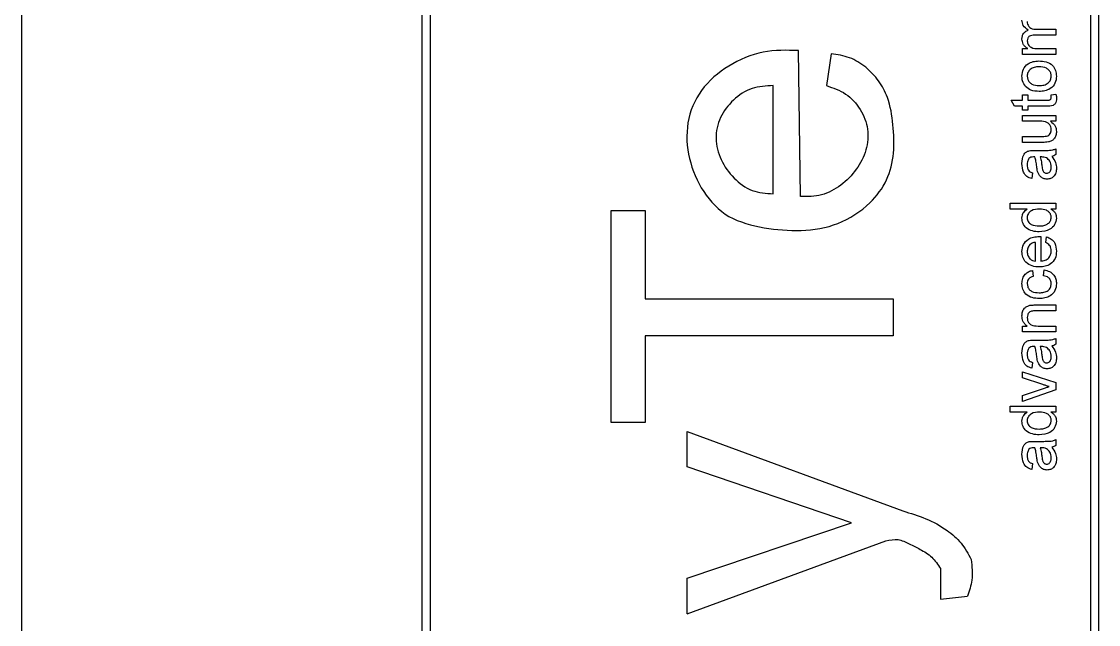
# Model space of a CAD drawing. Extents: x 150 to 4150, y 50 to 2920.
# Drawn here: x 410.8 to 584.8, y 1757.9 to 1855.4 of the extents above; entities that cross this region are included whole.
import ezdxf

# ---------------------------------------------------------------- set-up
doc = ezdxf.new("R2010")
doc.units = 0
doc.header["$LTSCALE"] = 10
doc.linetypes.add('SLD-KATı', pattern=[0])
doc.layers.get('0').update_dxf_attribs({"linetype": 'CONTINUOUS'})

msp = doc.modelspace()

# ---------------------------------------------------------------- linework, layer by layer
at = {"color": 7, "linetype": 'SLD-KATı'}
for p, q in [((410.78, 2138.92), (410.78, 1418.92)), ((475.55, 1620.16), (475.55, 1934.9)), ((476.8, 1934.9), (476.8, 1620.16)), ((583.57, 1620.16), (583.57, 1934.9)), ((584.82, 1934.9), (584.82, 1620.16)), ((574.86, 1854.17), (577.94, 1854.17)), ((577.94, 1854.17), (577.94, 1853.22)), ((577.94, 1853.22), (574.5, 1853.22)), ((536.68, 1827.12), (536.35, 1850.73)), ((541.61, 1850.22), (540.85, 1845.05)), ((572.54, 1851.04), (573.39, 1851.04)), ((572.54, 1850.09), (572.54, 1851.04)), ((577.94, 1850.09), (572.54, 1850.09)), ((575.19, 1851.04), (577.94, 1851.04)), ((577.94, 1851.04), (577.94, 1850.09)), ((532.25, 1827.57), (532.25, 1845.05)), ((572.54, 1843.55), (573.4, 1843.55)), ((572.54, 1842.7), (572.54, 1843.55)), ((573.4, 1843.55), (573.4, 1842.7)), ((577.16, 1843.55), (577.95, 1843.65)), ((570.69, 1842.7), (572.54, 1842.7)), ((571.23, 1841.75), (570.69, 1842.7)), ((572.54, 1841.75), (571.23, 1841.75)), ((572.54, 1841.09), (572.54, 1841.75)), ((573.4, 1842.7), (576.46, 1842.7)), ((573.4, 1841.75), (573.4, 1841.09)), ((576.42, 1841.75), (573.4, 1841.75)), ((573.4, 1841.09), (572.54, 1841.09)), ((572.54, 1840.24), (577.94, 1840.24)), ((572.54, 1839.29), (572.54, 1840.24)), ((577.94, 1840.24), (577.94, 1839.29)), ((575.38, 1839.29), (572.54, 1839.29)), ((577.94, 1839.29), (577.06, 1839.29)), ((572.54, 1836.83), (575.48, 1836.83)), ((572.54, 1835.88), (572.54, 1836.83)), ((575.87, 1835.88), (572.54, 1835.88)), ((574.44, 1834.56), (575.6, 1834.56)), ((577.94, 1834.84), (577.94, 1833.9)), ((575.66, 1833.51), (575.38, 1833.52)), ((574.15, 1830.96), (574.06, 1830.01)), ((570.56, 1826.04), (577.94, 1826.04)), ((570.56, 1825.09), (570.56, 1826.04)), ((577.94, 1826.04), (577.94, 1825.09)), ((506.04, 1824.84), (511.54, 1824.84)), ((506.04, 1790.55), (506.04, 1824.84)), ((511.54, 1824.84), (511.54, 1810.58)), ((573.28, 1825.09), (570.56, 1825.09)), ((577.94, 1825.09), (577.13, 1825.09)), ((575.48, 1820.64), (575.48, 1816.67)), ((576.33, 1819.69), (576.43, 1820.61)), ((574.63, 1816.67), (574.63, 1819.7)), ((575.95, 1814.3), (576.05, 1815.25)), ((574.15, 1815.15), (574.25, 1814.2)), ((511.54, 1810.58), (551.64, 1810.58)), ((551.64, 1810.58), (551.64, 1804.58)), ((574.64, 1809.57), (577.94, 1809.57)), ((577.94, 1808.62), (574.72, 1808.62)), ((577.94, 1809.57), (577.94, 1808.62)), ((572.54, 1806.16), (573.3, 1806.16)), ((572.54, 1805.21), (572.54, 1806.16)), ((577.94, 1805.21), (572.54, 1805.21)), ((575.05, 1806.16), (577.94, 1806.16)), ((577.94, 1806.16), (577.94, 1805.21)), ((511.54, 1804.58), (511.54, 1790.55)), ((551.64, 1804.58), (511.54, 1804.58)), ((574.44, 1803.89), (575.6, 1803.89)), ((577.94, 1804.17), (577.94, 1803.22)), ((575.66, 1802.84), (575.38, 1802.84)), ((574.15, 1800.29), (574.06, 1799.34)), ((572.54, 1798.77), (577.94, 1797.02)), ((572.54, 1797.77), (572.54, 1798.77)), ((575.84, 1796.69), (572.54, 1797.77)), ((577.94, 1797.02), (577.94, 1795.82)), ((572.54, 1794.95), (575.78, 1796.02)), ((577.94, 1795.82), (572.54, 1793.95)), ((572.54, 1793.95), (572.54, 1794.95)), ((570.56, 1793.19), (577.94, 1793.19)), ((570.56, 1792.24), (570.56, 1793.19)), ((577.94, 1793.19), (577.94, 1792.24)), ((573.28, 1792.24), (570.56, 1792.24)), ((577.94, 1792.24), (577.13, 1792.24)), ((511.54, 1790.55), (506.04, 1790.55)), ((518.33, 1789.1), (553.2, 1776.25)), ((518.33, 1783.39), (518.33, 1789.1)), ((574.44, 1787.51), (575.6, 1787.51)), ((577.94, 1787.79), (577.94, 1786.85)), ((575.66, 1786.46), (575.38, 1786.47)), ((574.15, 1783.91), (574.06, 1782.97)), ((544.88, 1774.32), (518.33, 1783.39)), ((518.33, 1765.39), (544.88, 1774.32)), ((518.33, 1759.6), (550.47, 1771.41)), ((559.29, 1766.92), (559.29, 1762)), ((518.33, 1759.6), (518.33, 1765.39)), ((559.29, 1762), (563.66, 1762.49))]:
    msp.add_line(p, q, dxfattribs=at)
for points, knots in [([(573.45, 1854.02), (573.14, 1854.25), (572.58, 1854.67), (572.49, 1855.35), (572.45, 1855.65)], [0, 0, 0, 0, 0.560025, 1, 1, 1, 1]), ([(573.3, 1855.43), (573.31, 1855.28), (573.33, 1855), (573.55, 1854.62), (574.03, 1854.21), (574.52, 1854.18), (574.86, 1854.17)], [0, 0, 0, 0, 0.187283, 0.374341, 0.561187, 1, 1, 1, 1]), ([(572.45, 1852.58), (572.46, 1852.76), (572.48, 1853.11), (572.72, 1853.56), (573.06, 1853.87), (573.32, 1853.97), (573.45, 1854.02)], [0, 0, 0, 0, 0.2801783, 0.5594995, 0.7796528, 1, 1, 1, 1]), ([(573.39, 1851.04), (573.24, 1851.14), (572.95, 1851.34), (572.55, 1851.85), (572.49, 1852.3), (572.45, 1852.58)], [0, 0, 0, 0, 0.280934, 0.561779, 1, 1, 1, 1]), ([(574.5, 1853.22), (574.2, 1853.2), (573.83, 1853.19), (573.49, 1852.92), (573.33, 1852.67), (573.31, 1852.46), (573.3, 1852.31)], [0, 0, 0, 0, 0.498513, 0.624144, 0.749631, 1, 1, 1, 1]), ([(573.3, 1852.31), (573.33, 1852.09), (573.38, 1851.77), (573.65, 1851.42), (574.19, 1851.06), (574.75, 1851.05), (575.19, 1851.04)], [0, 0, 0, 0, 0.249233, 0.374874, 0.500572, 1, 1, 1, 1]), ([(536.35, 1850.73), (534.43, 1850.78), (530.48, 1850.88), (524.95, 1848.48), (520.34, 1844.64), (518.03, 1839.06), (518.42, 1833.16), (520.69, 1827.78), (524.91, 1823.34), (528.79, 1822.48), (530.78, 1822.03)], [0, 0, 0, 0, 0.122562, 0.2517418, 0.3782823, 0.5001858, 0.6245771, 0.7489336, 0.8719042, 1, 1, 1, 1]), ([(530.78, 1822.03), (532.77, 1821.79), (536.78, 1821.31), (542.89, 1822.4), (547.72, 1825.52), (550.85, 1829.65), (551.91, 1834.18), (551.68, 1838.71), (551.07, 1842.75), (549.39, 1845.9), (547.29, 1848.11), (544.65, 1849.76), (542.62, 1850.06), (541.61, 1850.22)], [0, 0, 0, 0, 0.124205, 0.248693, 0.375537, 0.470082, 0.562357, 0.656705, 0.749833, 0.811854, 0.874524, 0.937067, 1, 1, 1, 1]), ([(572.45, 1846.58), (572.49, 1846.97), (572.58, 1847.75), (573.33, 1848.59), (574.26, 1848.99), (574.86, 1849.03), (575.17, 1849.04)], [0, 0, 0, 0, 0.279559, 0.558604, 0.778996, 1, 1, 1, 1]), ([(575.17, 1849.04), (575.57, 1849.03), (576.37, 1849), (577.38, 1848.43), (577.94, 1847.53), (578, 1846.9), (578.03, 1846.58)], [0, 0, 0, 0, 0.281027, 0.559513, 0.779598, 1, 1, 1, 1]), ([(573.04, 1844.93), (572.85, 1845.21), (572.5, 1845.71), (572.47, 1846.32), (572.45, 1846.58)], [0, 0, 0, 0, 0.559032, 1, 1, 1, 1]), ([(575.21, 1848.1), (574.95, 1848.08), (574.44, 1848.06), (573.79, 1847.73), (573.37, 1847.19), (573.32, 1846.79), (573.3, 1846.58)], [0, 0, 0, 0, 0.281065, 0.560307, 0.780171, 1, 1, 1, 1]), ([(573.3, 1846.58), (573.32, 1846.41), (573.35, 1846.06), (573.63, 1845.61), (574.23, 1845.13), (574.82, 1845.09), (575.24, 1845.07)], [0, 0, 0, 0, 0.187133, 0.374017, 0.561089, 1, 1, 1, 1]), ([(577.18, 1846.58), (577.17, 1846.76), (577.14, 1847.11), (576.84, 1847.56), (576.23, 1848.03), (575.63, 1848.07), (575.21, 1848.1)], [0, 0, 0, 0, 0.187039, 0.373943, 0.560991, 1, 1, 1, 1]), ([(578.03, 1846.58), (577.99, 1846.19), (577.91, 1845.4), (577.13, 1844.54), (576.17, 1844.16), (575.55, 1844.13), (575.24, 1844.12)], [0, 0, 0, 0, 0.27961, 0.558366, 0.778852, 1, 1, 1, 1]), ([(575.24, 1845.07), (575.5, 1845.08), (576.02, 1845.1), (576.69, 1845.42), (577.12, 1845.97), (577.16, 1846.38), (577.18, 1846.58)], [0, 0, 0, 0, 0.281136, 0.560372, 0.780159, 1, 1, 1, 1]), ([(532.25, 1845.05), (531.09, 1845), (528.72, 1844.91), (525.7, 1842.85), (523.54, 1840.02), (522.72, 1836.47), (523.67, 1832.95), (525.76, 1830.01), (528.72, 1827.79), (531.09, 1827.64), (532.25, 1827.57)], [0, 0, 0, 0, 0.122345, 0.248026, 0.37402, 0.496818, 0.622212, 0.75128, 0.877782, 1, 1, 1, 1]), ([(540.85, 1845.05), (541.93, 1844.68), (544.12, 1843.94), (546.46, 1841.3), (547.77, 1838.06), (547.43, 1834.54), (545.81, 1831.39), (543.31, 1828.86), (540.16, 1827.09), (537.83, 1827.11), (536.68, 1827.12)], [0, 0, 0, 0, 0.1225072, 0.2475884, 0.3708857, 0.49312, 0.6202995, 0.7500408, 0.8769075, 1, 1, 1, 1]), ([(575.24, 1844.12), (574.78, 1844.14), (573.95, 1844.18), (573.32, 1844.7), (573.04, 1844.93)], [0, 0, 0, 0, 0.560945, 1, 1, 1, 1]), ([(576.46, 1842.7), (576.64, 1842.69), (576.86, 1842.67), (577.07, 1842.82), (577.17, 1842.96), (577.18, 1843.09), (577.18, 1843.18)], [0, 0, 0, 0, 0.499605, 0.625255, 0.750354, 1, 1, 1, 1]), ([(577.18, 1843.18), (577.18, 1843.25), (577.18, 1843.37), (577.16, 1843.5), (577.16, 1843.55)], [0, 0, 0, 0, 0.559954, 1, 1, 1, 1]), ([(577.95, 1843.65), (577.98, 1843.52), (578.02, 1843.3), (578.03, 1843.08), (578.03, 1842.98)], [0, 0, 0, 0, 0.560088, 1, 1, 1, 1]), ([(578.03, 1842.98), (578.03, 1842.83), (578.02, 1842.53), (577.85, 1842.11), (577.31, 1841.7), (576.79, 1841.73), (576.42, 1841.75)], [0, 0, 0, 0, 0.187429, 0.373828, 0.559469, 1, 1, 1, 1]), ([(577.18, 1837.91), (577.17, 1838.07), (577.13, 1838.39), (576.9, 1838.82), (576.33, 1839.28), (575.77, 1839.29), (575.38, 1839.29)], [0, 0, 0, 0, 0.18711, 0.374254, 0.560834, 1, 1, 1, 1]), ([(576.43, 1836.88), (576.55, 1836.93), (576.79, 1837.01), (577.12, 1837.37), (577.16, 1837.7), (577.18, 1837.91)], [0, 0, 0, 0, 0.280868, 0.561183, 1, 1, 1, 1]), ([(577.06, 1839.29), (577.37, 1839.05), (577.92, 1838.63), (578, 1837.95), (578.03, 1837.65)], [0, 0, 0, 0, 0.559459, 1, 1, 1, 1]), ([(575.48, 1836.83), (575.66, 1836.83), (575.97, 1836.83), (576.29, 1836.87), (576.43, 1836.88)], [0, 0, 0, 0, 0.560204, 1, 1, 1, 1]), ([(578.03, 1837.65), (578.02, 1837.43), (577.98, 1836.99), (577.68, 1836.43), (577.23, 1836.07), (576.89, 1835.98), (576.72, 1835.94)], [0, 0, 0, 0, 0.280283, 0.560184, 0.779592, 1, 1, 1, 1]), ([(572.45, 1832.46), (572.48, 1832.95), (572.51, 1833.64), (573.08, 1834.35), (573.45, 1834.46), (573.63, 1834.51)], [0, 0, 0, 0, 0.559256, 0.779181, 1, 1, 1, 1]), ([(573.63, 1834.51), (573.78, 1834.53), (574.05, 1834.56), (574.32, 1834.56), (574.44, 1834.56)], [0, 0, 0, 0, 0.55982, 1, 1, 1, 1]), ([(575.6, 1834.56), (575.87, 1834.56), (576.31, 1834.56), (576.93, 1834.58), (577.45, 1834.64), (577.78, 1834.77), (577.94, 1834.84)], [0, 0, 0, 0, 0.340214, 0.560339, 0.780171, 1, 1, 1, 1]), ([(576.72, 1835.94), (576.56, 1835.92), (576.28, 1835.88), (576, 1835.88), (575.87, 1835.88)], [0, 0, 0, 0, 0.559811, 1, 1, 1, 1]), ([(573.59, 1833.27), (573.49, 1833.1), (573.31, 1832.8), (573.3, 1832.44), (573.3, 1832.29)], [0, 0, 0, 0, 0.55786, 1, 1, 1, 1]), ([(574.31, 1833.52), (574.16, 1833.51), (573.89, 1833.51), (573.68, 1833.34), (573.59, 1833.27)], [0, 0, 0, 0, 0.561912, 1, 1, 1, 1]), ([(574.53, 1833.51), (574.49, 1833.51), (574.42, 1833.51), (574.34, 1833.52), (574.31, 1833.52)], [0, 0, 0, 0, 0.560168, 1, 1, 1, 1]), ([(574.84, 1831.95), (574.81, 1832.25), (574.74, 1832.78), (574.6, 1833.29), (574.53, 1833.51)], [0, 0, 0, 0, 0.5601856, 1, 1, 1, 1]), ([(575.38, 1833.52), (575.46, 1833.25), (575.59, 1832.79), (575.65, 1832.3), (575.68, 1832.09)], [0, 0, 0, 0, 0.559757, 1, 1, 1, 1]), ([(576.41, 1833.37), (576.27, 1833.42), (576.03, 1833.51), (575.77, 1833.51), (575.66, 1833.51)], [0, 0, 0, 0, 0.559012, 1, 1, 1, 1]), ([(577.18, 1831.9), (577.14, 1832.23), (577.07, 1832.83), (576.61, 1833.21), (576.41, 1833.37)], [0, 0, 0, 0, 0.559765, 1, 1, 1, 1]), ([(577.94, 1833.9), (577.83, 1833.82), (577.62, 1833.69), (577.38, 1833.63), (577.28, 1833.61)], [0, 0, 0, 0, 0.559753, 1, 1, 1, 1]), ([(577.28, 1833.61), (577.52, 1833.29), (577.95, 1832.71), (578.01, 1832), (578.03, 1831.69)], [0, 0, 0, 0, 0.559971, 1, 1, 1, 1]), ([(574.06, 1830.01), (573.77, 1830.1), (573.18, 1830.27), (572.53, 1831.21), (572.48, 1831.98), (572.45, 1832.46)], [0, 0, 0, 0, 0.280419, 0.559298, 1, 1, 1, 1]), ([(573.3, 1832.29), (573.31, 1832.13), (573.32, 1831.81), (573.46, 1831.36), (573.79, 1831.08), (574.03, 1831), (574.15, 1830.96)], [0, 0, 0, 0, 0.280857, 0.559757, 0.77949, 1, 1, 1, 1]), ([(574.98, 1831.17), (574.95, 1831.32), (574.89, 1831.58), (574.86, 1831.84), (574.84, 1831.95)], [0, 0, 0, 0, 0.559928, 1, 1, 1, 1]), ([(576.51, 1829.92), (576.31, 1829.94), (575.91, 1829.98), (575.29, 1830.4), (575.1, 1830.88), (574.98, 1831.17)], [0, 0, 0, 0, 0.280465, 0.560973, 1, 1, 1, 1]), ([(575.68, 1832.09), (575.71, 1831.82), (575.74, 1831.48), (575.93, 1831.13), (576.08, 1830.98), (576.26, 1830.89), (576.39, 1830.87), (576.46, 1830.87)], [0, 0, 0, 0, 0.500268, 0.625321, 0.750252, 0.875131, 1, 1, 1, 1]), ([(576.46, 1830.87), (576.55, 1830.88), (576.72, 1830.9), (576.94, 1831.06), (577.15, 1831.39), (577.17, 1831.69), (577.18, 1831.9)], [0, 0, 0, 0, 0.186562, 0.373454, 0.560597, 1, 1, 1, 1]), ([(578.03, 1831.69), (578.02, 1831.44), (577.99, 1830.95), (577.63, 1830.33), (577.09, 1829.97), (576.7, 1829.94), (576.51, 1829.92)], [0, 0, 0, 0, 0.28081, 0.559694, 0.779687, 1, 1, 1, 1]), ([(572.45, 1823.63), (572.46, 1823.8), (572.49, 1824.12), (572.75, 1824.66), (573.08, 1824.93), (573.28, 1825.09)], [0, 0, 0, 0, 0.280559, 0.560899, 1, 1, 1, 1]), ([(575.32, 1825.09), (574.84, 1825.07), (574.14, 1825.03), (573.52, 1824.46), (573.33, 1824.04), (573.31, 1823.81), (573.3, 1823.7)], [0, 0, 0, 0, 0.498973, 0.748692, 0.874279, 1, 1, 1, 1]), ([(577.18, 1823.73), (577.17, 1823.9), (577.13, 1824.22), (576.84, 1824.62), (576.26, 1825.04), (575.7, 1825.07), (575.32, 1825.09)], [0, 0, 0, 0, 0.186721, 0.373533, 0.560516, 1, 1, 1, 1]), ([(577.13, 1825.09), (577.27, 1825), (577.55, 1824.82), (577.95, 1824.34), (578, 1823.9), (578.03, 1823.64)], [0, 0, 0, 0, 0.281114, 0.561721, 1, 1, 1, 1]), ([(575.25, 1821.4), (574.87, 1821.42), (574.12, 1821.47), (573.15, 1821.94), (572.55, 1822.75), (572.48, 1823.34), (572.45, 1823.63)], [0, 0, 0, 0, 0.280965, 0.560449, 0.780126, 1, 1, 1, 1]), ([(573.3, 1823.7), (573.31, 1823.58), (573.33, 1823.36), (573.51, 1822.95), (574.1, 1822.4), (574.79, 1822.37), (575.25, 1822.35)], [0, 0, 0, 0, 0.125721, 0.251354, 0.501018, 1, 1, 1, 1]), ([(575.25, 1822.35), (575.5, 1822.36), (575.99, 1822.38), (576.64, 1822.66), (577.1, 1823.15), (577.15, 1823.54), (577.18, 1823.73)], [0, 0, 0, 0, 0.281219, 0.560836, 0.780811, 1, 1, 1, 1]), ([(578.03, 1823.64), (577.97, 1823.27), (577.85, 1822.52), (576.8, 1821.57), (575.84, 1821.46), (575.25, 1821.4)], [0, 0, 0, 0, 0.279615, 0.559893, 1, 1, 1, 1]), ([(572.45, 1818.21), (572.5, 1818.6), (572.59, 1819.39), (573.38, 1820.22), (574.32, 1820.6), (574.93, 1820.63), (575.24, 1820.64)], [0, 0, 0, 0, 0.279367, 0.558389, 0.778881, 1, 1, 1, 1]), ([(575.24, 1820.64), (575.28, 1820.64), (575.36, 1820.64), (575.44, 1820.64), (575.48, 1820.64)], [0, 0, 0, 0, 0.559863, 1, 1, 1, 1]), ([(576.43, 1820.61), (576.69, 1820.51), (577.23, 1820.29), (577.92, 1819.47), (577.99, 1818.72), (578.03, 1818.26)], [0, 0, 0, 0, 0.280612, 0.560837, 1, 1, 1, 1]), ([(573.75, 1819.35), (573.61, 1819.16), (573.34, 1818.82), (573.31, 1818.4), (573.3, 1818.21)], [0, 0, 0, 0, 0.558516, 1, 1, 1, 1]), ([(574.63, 1819.7), (574.45, 1819.67), (574.13, 1819.63), (573.87, 1819.43), (573.75, 1819.35)], [0, 0, 0, 0, 0.5606793, 1, 1, 1, 1]), ([(577.18, 1818.28), (577.17, 1818.44), (577.15, 1818.77), (576.92, 1819.33), (576.55, 1819.55), (576.33, 1819.69)], [0, 0, 0, 0, 0.281276, 0.5619, 1, 1, 1, 1]), ([(575.29, 1815.72), (574.89, 1815.74), (574.09, 1815.79), (573.1, 1816.39), (572.53, 1817.27), (572.48, 1817.9), (572.45, 1818.21)], [0, 0, 0, 0, 0.280751, 0.5597756, 0.7796664, 1, 1, 1, 1]), ([(573.3, 1818.21), (573.32, 1818), (573.35, 1817.58), (573.68, 1817.07), (574.13, 1816.74), (574.46, 1816.69), (574.63, 1816.67)], [0, 0, 0, 0, 0.280179, 0.559728, 0.77962, 1, 1, 1, 1]), ([(578.03, 1818.26), (578, 1817.86), (577.93, 1817.07), (577.17, 1816.18), (576.22, 1815.77), (575.6, 1815.74), (575.29, 1815.72)], [0, 0, 0, 0, 0.279951, 0.558667, 0.778998, 1, 1, 1, 1]), ([(575.48, 1816.67), (575.72, 1816.7), (576.21, 1816.75), (576.8, 1817.15), (577.13, 1817.7), (577.17, 1818.09), (577.18, 1818.28)], [0, 0, 0, 0, 0.280632, 0.559695, 0.779656, 1, 1, 1, 1]), ([(576.05, 1815.25), (576.35, 1815.18), (576.95, 1815.04), (577.61, 1814.46), (577.98, 1813.75), (578.02, 1813.27), (578.03, 1813.03)], [0, 0, 0, 0, 0.280202, 0.55951, 0.779591, 1, 1, 1, 1]), ([(572.45, 1813.03), (572.47, 1813.31), (572.51, 1813.87), (572.92, 1814.56), (573.51, 1814.99), (573.94, 1815.1), (574.15, 1815.15)], [0, 0, 0, 0, 0.280262, 0.559437, 0.77952, 1, 1, 1, 1]), ([(574.25, 1814.2), (574.1, 1814.16), (573.81, 1814.06), (573.5, 1813.76), (573.32, 1813.4), (573.31, 1813.16), (573.3, 1813.03)], [0, 0, 0, 0, 0.280222, 0.55947, 0.77964, 1, 1, 1, 1]), ([(577.18, 1813), (577.17, 1813.18), (577.13, 1813.55), (576.71, 1814.12), (576.24, 1814.23), (575.95, 1814.3)], [0, 0, 0, 0, 0.280904, 0.56093, 1, 1, 1, 1]), ([(575.26, 1810.61), (574.87, 1810.63), (574.09, 1810.68), (573.08, 1811.21), (572.54, 1812.11), (572.48, 1812.72), (572.45, 1813.03)], [0, 0, 0, 0, 0.280839, 0.559676, 0.77958, 1, 1, 1, 1]), ([(573.3, 1813.03), (573.32, 1812.86), (573.34, 1812.52), (573.62, 1812.06), (574.23, 1811.6), (574.82, 1811.57), (575.24, 1811.55)], [0, 0, 0, 0, 0.187098, 0.373883, 0.560734, 1, 1, 1, 1]), ([(575.24, 1811.55), (575.49, 1811.56), (576, 1811.58), (576.69, 1811.85), (577.12, 1812.39), (577.16, 1812.8), (577.18, 1813)], [0, 0, 0, 0, 0.281278, 0.560536, 0.780114, 1, 1, 1, 1]), ([(578.03, 1813.03), (577.99, 1812.64), (577.91, 1811.85), (577.12, 1811.02), (576.18, 1810.65), (575.57, 1810.62), (575.26, 1810.61)], [0, 0, 0, 0, 0.279594, 0.558334, 0.778827, 1, 1, 1, 1]), ([(572.45, 1807.8), (572.47, 1808.02), (572.5, 1808.46), (572.79, 1809.03), (573.25, 1809.38), (573.59, 1809.47), (573.75, 1809.52)], [0, 0, 0, 0, 0.280213, 0.5599699, 0.7796498, 1, 1, 1, 1]), ([(574.72, 1808.62), (574.53, 1808.62), (574.15, 1808.62), (573.62, 1808.42), (573.34, 1807.99), (573.32, 1807.69), (573.3, 1807.54)], [0, 0, 0, 0, 0.281677, 0.559767, 0.779587, 1, 1, 1, 1]), ([(573.75, 1809.52), (573.92, 1809.53), (574.21, 1809.57), (574.51, 1809.57), (574.64, 1809.57)], [0, 0, 0, 0, 0.559839, 1, 1, 1, 1]), ([(573.3, 1806.16), (573.15, 1806.27), (572.87, 1806.49), (572.52, 1807.05), (572.48, 1807.52), (572.45, 1807.8)], [0, 0, 0, 0, 0.2805545, 0.5608228, 1, 1, 1, 1]), ([(573.3, 1807.54), (573.31, 1807.38), (573.34, 1807.06), (573.57, 1806.63), (574.11, 1806.18), (574.66, 1806.17), (575.05, 1806.16)], [0, 0, 0, 0, 0.187277, 0.374355, 0.56055, 1, 1, 1, 1]), ([(572.45, 1801.79), (572.48, 1802.28), (572.51, 1802.97), (573.08, 1803.68), (573.45, 1803.79), (573.63, 1803.84)], [0, 0, 0, 0, 0.559253, 0.77918, 1, 1, 1, 1]), ([(573.63, 1803.84), (573.78, 1803.86), (574.05, 1803.89), (574.32, 1803.89), (574.44, 1803.89)], [0, 0, 0, 0, 0.55982, 1, 1, 1, 1]), ([(575.6, 1803.89), (575.87, 1803.89), (576.31, 1803.89), (576.93, 1803.91), (577.45, 1803.97), (577.78, 1804.1), (577.94, 1804.17)], [0, 0, 0, 0, 0.340215, 0.56034, 0.780174, 1, 1, 1, 1]), ([(577.94, 1803.22), (577.83, 1803.15), (577.62, 1803.01), (577.38, 1802.96), (577.28, 1802.94)], [0, 0, 0, 0, 0.559753, 1, 1, 1, 1]), ([(574.06, 1799.34), (573.77, 1799.43), (573.18, 1799.6), (572.53, 1800.54), (572.48, 1801.31), (572.45, 1801.79)], [0, 0, 0, 0, 0.280419, 0.559297, 1, 1, 1, 1]), ([(573.59, 1802.6), (573.49, 1802.43), (573.31, 1802.12), (573.3, 1801.77), (573.3, 1801.62)], [0, 0, 0, 0, 0.55786, 1, 1, 1, 1]), ([(573.3, 1801.62), (573.31, 1801.46), (573.32, 1801.13), (573.46, 1800.69), (573.79, 1800.41), (574.03, 1800.33), (574.15, 1800.29)], [0, 0, 0, 0, 0.280846, 0.559757, 0.77949, 1, 1, 1, 1]), ([(574.31, 1802.84), (574.16, 1802.84), (573.89, 1802.84), (573.68, 1802.67), (573.59, 1802.6)], [0, 0, 0, 0, 0.5619044, 1, 1, 1, 1]), ([(574.53, 1802.84), (574.49, 1802.84), (574.42, 1802.84), (574.34, 1802.84), (574.31, 1802.84)], [0, 0, 0, 0, 0.560169, 1, 1, 1, 1]), ([(574.84, 1801.28), (574.81, 1801.58), (574.74, 1802.1), (574.6, 1802.62), (574.53, 1802.84)], [0, 0, 0, 0, 0.5601856, 1, 1, 1, 1]), ([(574.98, 1800.5), (574.95, 1800.65), (574.89, 1800.9), (574.86, 1801.16), (574.84, 1801.28)], [0, 0, 0, 0, 0.559928, 1, 1, 1, 1]), ([(575.38, 1802.84), (575.46, 1802.58), (575.59, 1802.11), (575.65, 1801.63), (575.68, 1801.42)], [0, 0, 0, 0, 0.559769, 1, 1, 1, 1]), ([(576.41, 1802.7), (576.27, 1802.75), (576.03, 1802.84), (575.77, 1802.84), (575.66, 1802.84)], [0, 0, 0, 0, 0.559012, 1, 1, 1, 1]), ([(575.68, 1801.42), (575.71, 1801.15), (575.74, 1800.81), (575.93, 1800.46), (576.08, 1800.31), (576.26, 1800.21), (576.39, 1800.2), (576.46, 1800.19)], [0, 0, 0, 0, 0.500276, 0.625323, 0.750256, 0.875132, 1, 1, 1, 1]), ([(577.18, 1801.23), (577.14, 1801.56), (577.07, 1802.16), (576.61, 1802.53), (576.41, 1802.7)], [0, 0, 0, 0, 0.5597606, 1, 1, 1, 1]), ([(577.28, 1802.94), (577.52, 1802.62), (577.95, 1802.04), (578.01, 1801.33), (578.03, 1801.01)], [0, 0, 0, 0, 0.559971, 1, 1, 1, 1]), ([(576.51, 1799.25), (576.31, 1799.27), (575.91, 1799.31), (575.29, 1799.72), (575.1, 1800.21), (574.98, 1800.5)], [0, 0, 0, 0, 0.2804665, 0.5609755, 1, 1, 1, 1]), ([(576.46, 1800.19), (576.55, 1800.2), (576.72, 1800.22), (576.94, 1800.39), (577.15, 1800.72), (577.17, 1801.02), (577.18, 1801.23)], [0, 0, 0, 0, 0.186559, 0.373448, 0.560589, 1, 1, 1, 1]), ([(578.03, 1801.01), (578.02, 1800.77), (577.99, 1800.27), (577.63, 1799.66), (577.09, 1799.3), (576.7, 1799.26), (576.51, 1799.25)], [0, 0, 0, 0, 0.280807, 0.559694, 0.779688, 1, 1, 1, 1]), ([(575.78, 1796.02), (575.98, 1796.09), (576.34, 1796.21), (576.7, 1796.32), (576.86, 1796.36)], [0, 0, 0, 0, 0.5599857, 1, 1, 1, 1]), ([(576.86, 1796.36), (576.67, 1796.42), (576.33, 1796.52), (575.99, 1796.64), (575.84, 1796.69)], [0, 0, 0, 0, 0.559999, 1, 1, 1, 1]), ([(572.45, 1790.78), (572.46, 1790.95), (572.49, 1791.28), (572.75, 1791.81), (573.08, 1792.08), (573.28, 1792.24)], [0, 0, 0, 0, 0.280565, 0.560897, 1, 1, 1, 1]), ([(575.32, 1792.24), (574.84, 1792.22), (574.14, 1792.18), (573.52, 1791.61), (573.33, 1791.19), (573.31, 1790.96), (573.3, 1790.85)], [0, 0, 0, 0, 0.498971, 0.748689, 0.874279, 1, 1, 1, 1]), ([(573.3, 1790.85), (573.31, 1790.73), (573.33, 1790.51), (573.51, 1790.1), (574.1, 1789.55), (574.79, 1789.52), (575.25, 1789.5)], [0, 0, 0, 0, 0.125718, 0.251353, 0.501018, 1, 1, 1, 1]), ([(575.25, 1789.5), (575.5, 1789.51), (575.99, 1789.53), (576.64, 1789.81), (577.1, 1790.3), (577.15, 1790.69), (577.18, 1790.88)], [0, 0, 0, 0, 0.28122, 0.560838, 0.780811, 1, 1, 1, 1]), ([(577.18, 1790.88), (577.17, 1791.05), (577.13, 1791.37), (576.84, 1791.77), (576.26, 1792.19), (575.7, 1792.22), (575.32, 1792.24)], [0, 0, 0, 0, 0.186722, 0.373534, 0.560515, 1, 1, 1, 1]), ([(577.13, 1792.24), (577.27, 1792.15), (577.55, 1791.97), (577.95, 1791.49), (578, 1791.06), (578.03, 1790.79)], [0, 0, 0, 0, 0.28111, 0.561721, 1, 1, 1, 1]), ([(575.25, 1788.55), (574.87, 1788.58), (574.12, 1788.63), (573.15, 1789.09), (572.55, 1789.9), (572.48, 1790.49), (572.45, 1790.78)], [0, 0, 0, 0, 0.280965, 0.560448, 0.780126, 1, 1, 1, 1]), ([(578.03, 1790.79), (577.97, 1790.42), (577.85, 1789.67), (576.8, 1788.72), (575.84, 1788.61), (575.25, 1788.55)], [0, 0, 0, 0, 0.279616, 0.559892, 1, 1, 1, 1]), ([(572.45, 1785.41), (572.48, 1785.9), (572.51, 1786.59), (573.08, 1787.3), (573.45, 1787.41), (573.63, 1787.46)], [0, 0, 0, 0, 0.559253, 0.779181, 1, 1, 1, 1]), ([(573.63, 1787.46), (573.78, 1787.48), (574.05, 1787.51), (574.32, 1787.51), (574.44, 1787.51)], [0, 0, 0, 0, 0.55982, 1, 1, 1, 1]), ([(575.6, 1787.51), (575.87, 1787.51), (576.31, 1787.51), (576.93, 1787.53), (577.45, 1787.59), (577.78, 1787.73), (577.94, 1787.79)], [0, 0, 0, 0, 0.340215, 0.560339, 0.780172, 1, 1, 1, 1]), ([(573.59, 1786.22), (573.49, 1786.05), (573.31, 1785.75), (573.3, 1785.4), (573.3, 1785.24)], [0, 0, 0, 0, 0.5578647, 1, 1, 1, 1]), ([(574.31, 1786.47), (574.16, 1786.46), (573.89, 1786.46), (573.68, 1786.3), (573.59, 1786.22)], [0, 0, 0, 0, 0.561904, 1, 1, 1, 1]), ([(574.53, 1786.46), (574.49, 1786.46), (574.42, 1786.47), (574.34, 1786.47), (574.31, 1786.47)], [0, 0, 0, 0, 0.5601693, 1, 1, 1, 1]), ([(574.84, 1784.9), (574.81, 1785.2), (574.74, 1785.73), (574.6, 1786.24), (574.53, 1786.46)], [0, 0, 0, 0, 0.56018, 1, 1, 1, 1]), ([(575.38, 1786.47), (575.46, 1786.21), (575.59, 1785.74), (575.65, 1785.26), (575.68, 1785.04)], [0, 0, 0, 0, 0.559757, 1, 1, 1, 1]), ([(576.41, 1786.32), (576.27, 1786.37), (576.03, 1786.46), (575.77, 1786.46), (575.66, 1786.46)], [0, 0, 0, 0, 0.559012, 1, 1, 1, 1]), ([(577.18, 1784.85), (577.14, 1785.19), (577.07, 1785.78), (576.61, 1786.16), (576.41, 1786.32)], [0, 0, 0, 0, 0.559761, 1, 1, 1, 1]), ([(577.94, 1786.85), (577.83, 1786.77), (577.62, 1786.64), (577.38, 1786.59), (577.28, 1786.56)], [0, 0, 0, 0, 0.559753, 1, 1, 1, 1]), ([(577.28, 1786.56), (577.52, 1786.24), (577.95, 1785.66), (578.01, 1784.95), (578.03, 1784.64)], [0, 0, 0, 0, 0.5599695, 1, 1, 1, 1]), ([(574.06, 1782.97), (573.77, 1783.05), (573.18, 1783.23), (572.53, 1784.16), (572.48, 1784.93), (572.45, 1785.41)], [0, 0, 0, 0, 0.28042, 0.559299, 1, 1, 1, 1]), ([(573.3, 1785.24), (573.31, 1785.08), (573.32, 1784.76), (573.46, 1784.31), (573.79, 1784.04), (574.03, 1783.95), (574.15, 1783.91)], [0, 0, 0, 0, 0.28085, 0.559755, 0.779491, 1, 1, 1, 1]), ([(574.98, 1784.12), (574.95, 1784.27), (574.89, 1784.53), (574.86, 1784.79), (574.84, 1784.9)], [0, 0, 0, 0, 0.559928, 1, 1, 1, 1]), ([(576.51, 1782.87), (576.31, 1782.89), (575.91, 1782.93), (575.29, 1783.35), (575.1, 1783.83), (574.98, 1784.12)], [0, 0, 0, 0, 0.280465, 0.560973, 1, 1, 1, 1]), ([(575.68, 1785.04), (575.71, 1784.77), (575.74, 1784.44), (575.93, 1784.08), (576.08, 1783.93), (576.26, 1783.84), (576.39, 1783.82), (576.46, 1783.82)], [0, 0, 0, 0, 0.500267, 0.62532, 0.750255, 0.875131, 1, 1, 1, 1]), ([(576.46, 1783.82), (576.55, 1783.83), (576.72, 1783.85), (576.94, 1784.01), (577.15, 1784.34), (577.17, 1784.64), (577.18, 1784.85)], [0, 0, 0, 0, 0.186562, 0.373449, 0.560598, 1, 1, 1, 1]), ([(578.03, 1784.64), (578.02, 1784.39), (577.99, 1783.9), (577.63, 1783.28), (577.09, 1782.92), (576.7, 1782.89), (576.51, 1782.87)], [0, 0, 0, 0, 0.28081, 0.559696, 0.779688, 1, 1, 1, 1]), ([(553.2, 1776.25), (554.45, 1775.87), (556.96, 1775.11), (560.17, 1773.37), (562.77, 1771.14), (563.76, 1769.32), (564.26, 1768.39)], [0, 0, 0, 0, 0.27922, 0.559651, 0.777477, 1, 1, 1, 1]), ([(550.47, 1771.41), (551.13, 1771.55), (552.44, 1771.83), (554.26, 1770.9), (556.09, 1770.03), (558, 1768.87), (558.86, 1767.58), (559.29, 1766.92)], [0, 0, 0, 0, 0.187389, 0.372781, 0.560351, 0.776657, 1, 1, 1, 1]), ([(564.26, 1768.39), (564.38, 1767.27), (564.58, 1765.25), (563.94, 1763.34), (563.66, 1762.49)], [0, 0, 0, 0, 0.558868, 1, 1, 1, 1])]:
    msp.add_open_spline(points, degree=3, knots=knots, dxfattribs=at)

doc.saveas('drawing.dxf')
